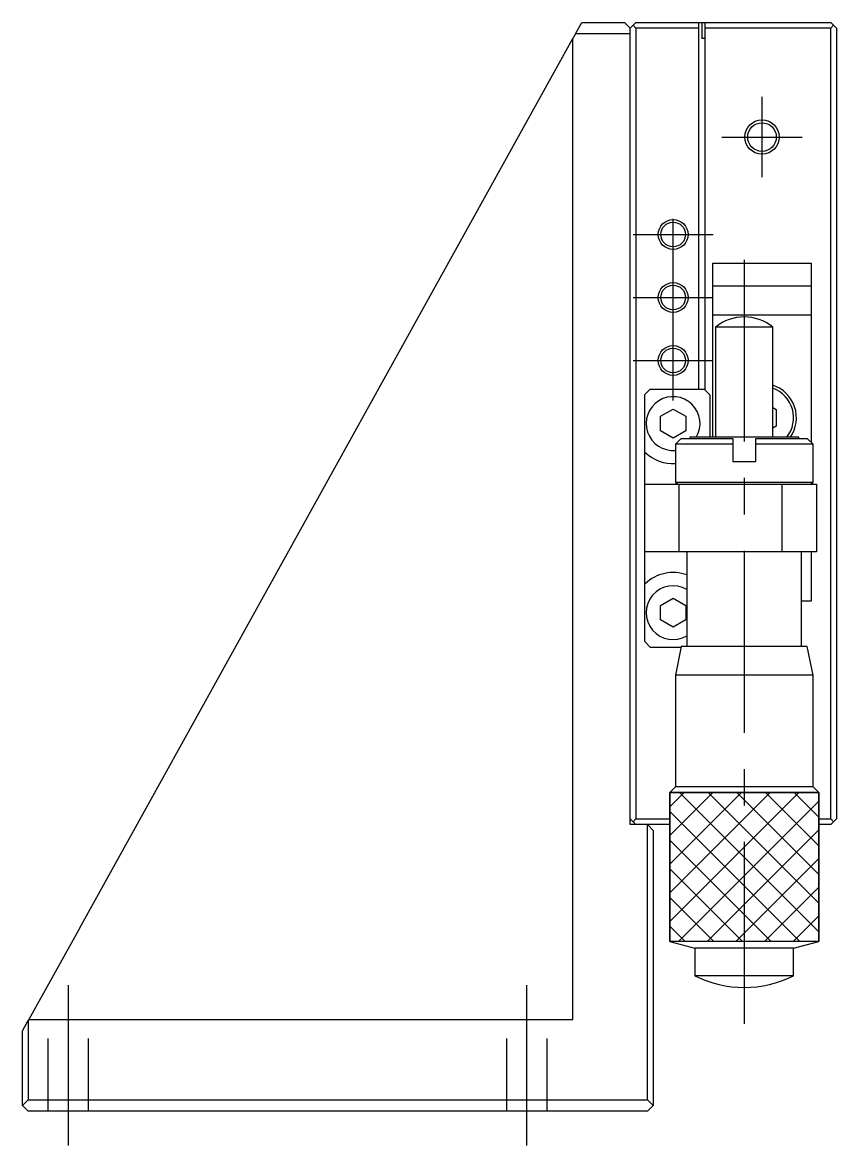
# Model space of a CAD drawing. Extents: x 0 to 388, y -8 to 269.
# Drawn here: x 0 to 71, y 88.9 to 186.9 of the extents above; entities that cross this region are included whole.
import ezdxf

# ---------------------------------------------------------------- set-up
doc = ezdxf.new("R2010")
doc.units = 0
doc.header["$LTSCALE"] = 0.5
doc.linetypes.add('CENTER', pattern=[50.8, 31.75, -6.35, 6.35, -6.35])
doc.linetypes.add('DASHED', pattern=[19.05, 12.7, -6.35])
for name, color, linetype in [('MSM_CENTER', 1, 'CENTER'), ('MSM_CONTINUOUS', 7, 'CONTINUOUS'), ('MSM_DASHED', 4, 'DASHED'), ('MSM_NARROW', 5, 'CONTINUOUS')]:
    doc.layers.add(name, color=color, linetype=linetype)

msp = doc.modelspace()

# ---------------------------------------------------------------- linework, layer by layer
at = {"layer": 'MSM_CENTER'}
for p, q in [((64.5, 173.405071), (64.5, 180.405071)), ((61, 176.905071), (68, 176.905071)), ((56.75, 153.905071), (56.75, 171.905071)), ((53.25, 168.405071), (60.25, 168.405071)), ((62.95, 166.205063), (62.95, 97.705064)), ((53.25, 162.905071), (60.25, 162.905071)), ((53.25, 157.405071), (60.25, 157.405071)), ((4, 88.905071), (4, 102.905071)), ((44, 88.905071), (44, 102.905071))]:
    msp.add_line(p, q, dxfattribs=at)
at = {"layer": 'MSM_CONTINUOUS'}
for p, q in [((48.224887, 185.905071), (48.779197, 186.905071)), ((48.779197, 186.905071), (52.5, 186.905071)), ((53, 186.405071), (52.5, 186.905071)), ((53, 186.405071), (53.5, 186.905071)), ((53, 116.905071), (53, 186.405071)), ((53.5, 186.405071), (53.25, 186.655071)), ((53.5, 186.905071), (70.5, 186.905071)), ((59, 186.405071), (53.5, 186.405071)), ((53.5, 186.405071), (53.5, 117.405071)), ((59, 154.905071), (59, 186.905071)), ((59.25, 186.905071), (59.25, 185.505071)), ((59.5, 186.905071), (59.5, 154.855071)), ((70.5, 186.405071), (59.5, 186.405071)), ((70.5, 186.905071), (71, 186.405071)), ((70.75, 186.655071), (70.5, 186.405071)), ((70.5, 117.405071), (70.5, 186.405071)), ((71, 186.405071), (71, 117.405071)), ((4.988781, 107.905071), (48, 185.499363)), ((48.224887, 185.905071), (48, 185.499363)), ((48, 99.905071), (48, 185.499363)), ((53, 185.905071), (48.224887, 185.905071)), ((59.5, 185.505071), (59.25, 185.505071)), ((60.2, 165.905071), (68.8, 165.905071)), ((60.2, 150.705071), (60.2, 165.905071)), ((68.8, 165.905071), (68.8, 150.255071)), ((68.8, 163.905071), (60.2, 163.905071)), ((60.2, 161.405071), (68.8, 161.405071)), ((65.449996, 160.327562), (60.450004, 160.327562)), ((60.450004, 160.327562), (60.450004, 150.705071)), ((65.449996, 150.705068), (65.449996, 160.327562)), ((54.75, 154.905071), (54.25, 154.405071)), ((54.75, 154.905071), (59.45, 154.905071)), ((59.95, 154.405071), (59.45, 154.905071)), ((54.25, 154.405071), (54.25, 132.905071)), ((59.95, 154.405071), (59.95, 150.705071)), ((55.65, 152.540156), (56.75, 153.175241)), ((56.75, 153.175241), (57.85, 152.540156)), ((65.449996, 153.299966), (65.75, 153.126758)), ((65.75, 153.126758), (65.75, 151.683383)), ((55.65, 151.269985), (55.65, 152.540156)), ((57.85, 152.540156), (57.85, 151.269985)), ((56.75, 150.6349), (55.65, 151.269985)), ((57.85, 151.269985), (56.75, 150.6349)), ((65.75, 151.683383), (65.449996, 151.510175)), ((57.45, 150.605071), (56.95, 150.105071)), ((61.95, 150.105071), (56.95, 150.105071)), ((56.95, 150.105071), (56.95, 146.805071)), ((57.45, 150.605071), (61.95, 150.605071)), ((67.7, 150.705071), (58.2, 150.705071)), ((58.2, 150.705071), (58.2, 150.605071)), ((61.95, 150.605071), (61.95, 148.605071)), ((63.95, 148.605071), (63.95, 150.605071)), ((63.95, 150.605071), (68.45, 150.605071)), ((68.95, 150.105071), (63.95, 150.105071)), ((67.7, 150.605071), (67.7, 150.705071)), ((68.95, 150.105071), (68.45, 150.605071)), ((68.95, 146.805071), (68.95, 150.105071)), ((54.319179, 149.386915), (54.25, 149.357543)), ((61.95, 148.605071), (63.95, 148.605071)), ((54.25, 146.605071), (69.25, 146.605071)), ((56.95, 146.805071), (68.95, 146.805071)), ((56.95, 146.805071), (57.15, 146.605071)), ((57.25, 146.605071), (57.25, 140.705071)), ((66.25, 140.705071), (66.25, 146.605071)), ((68.75, 146.605071), (68.95, 146.805071)), ((68.8, 146.655071), (68.8, 146.605071)), ((69.25, 146.605071), (69.25, 140.705071)), ((69.25, 140.705071), (54.25, 140.705071)), ((57.95, 140.705071), (57.95, 132.455071)), ((67.95, 132.455071), (67.95, 140.705071)), ((68.8, 140.705071), (68.8, 136.405071)), ((54.25, 137.952598), (54.319179, 137.923226)), ((55.65, 136.040156), (56.75, 136.675241)), ((56.75, 136.675241), (57.85, 136.040156)), ((68.8, 136.405071), (67.95, 136.405071)), ((55.65, 134.769985), (55.65, 136.040156)), ((57.85, 136.040156), (57.85, 134.769985)), ((56.75, 134.1349), (55.65, 134.769985)), ((57.85, 134.769985), (56.75, 134.1349)), ((54.25, 132.905071), (54.75, 132.405071)), ((54.75, 132.405071), (57.440003, 132.405071)), ((57.450003, 132.455071), (56.950004, 129.955072)), ((68.449997, 132.455071), (57.450003, 132.455071)), ((68.949996, 129.955072), (68.449997, 132.455071)), ((68.949996, 129.955072), (56.950004, 129.955072)), ((56.950004, 129.955072), (56.950004, 120.205067)), ((68.949996, 120.205067), (68.949996, 129.955072)), ((56.950004, 120.205067), (56.450001, 119.705065)), ((56.450001, 119.705065), (69.449999, 119.705065)), ((56.450001, 106.705064), (56.450001, 119.705065)), ((68.949996, 120.205067), (56.950004, 120.205067)), ((69.449999, 119.705065), (68.949996, 120.205067)), ((69.449999, 119.705065), (69.449999, 106.705064)), ((53.5, 116.905071), (53, 117.405071)), ((56.450001, 116.905071), (53, 116.905071)), ((53.25, 117.155071), (53.5, 117.405071)), ((53.5, 117.405071), (56.450001, 117.405071)), ((54.5, 92.905071), (54.5, 116.905071)), ((54.5, 116.905071), (55, 116.405071)), ((69.449999, 117.405071), (70.5, 117.405071)), ((70.5, 116.905071), (69.449999, 116.905071)), ((70.5, 117.405071), (70.75, 117.155071)), ((71, 117.405071), (70.5, 116.905071)), ((55, 116.405071), (55, 92.405071)), ((4.988781, 107.905071), (0.554309, 99.905071)), ((56.450001, 106.705064), (58.65, 106.115576)), ((69.449999, 106.705064), (56.450001, 106.705064)), ((67.25, 106.115576), (58.65, 106.115576)), ((58.65, 106.115576), (58.65, 103.705065)), ((67.25, 106.115576), (69.449999, 106.705064)), ((67.25, 103.705065), (67.25, 106.115576)), ((67.25, 103.705065), (58.65, 103.705065)), ((0, 98.905071), (0.5, 99.807094)), ((0.554309, 99.905071), (0.5, 99.807094)), ((0.5, 99.807094), (0.5, 92.905071)), ((0.554309, 99.905071), (48, 99.905071)), ((0, 92.405071), (0, 98.905071)), ((0.5, 92.905071), (0, 92.405071)), ((0, 92.405071), (0.5, 91.905071)), ((0.5, 92.905071), (54.5, 92.905071)), ((55, 92.405071), (54.5, 92.905071)), ((54.5, 91.905071), (55, 92.405071)), ((54.5, 91.905071), (0.5, 91.905071))]:
    msp.add_line(p, q, dxfattribs=at)
for centre, radius in [((64.5, 176.905071), 1.25), ((56.75, 168.405071), 1.075), ((56.75, 162.905071), 1.075), ((56.75, 157.405071), 1.075)]:
    msp.add_circle(centre, radius, dxfattribs=at)
for centre, radius, start, end in [((62.95, 157.205066), 3.999997, 51.317811, 128.682189), ((64.5, 152.405071), 3, 325.481892, 71.538622), ((64.5, 152.405071), 2.75, 321.816518, 69.79053903), ((56.75, 151.905071), 2.35, 329.293644, 274.8820996), ((56.75, 151.905071), 3.5, 226.010986, 273.275829), ((56.75, 135.405071), 3.5, 69.948957, 133.989014), ((56.75, 135.405071), 2.35, 59.293644, 300.706356), ((62.95, 112.450065), 9.745001, 243.816209, 296.183791)]:
    msp.add_arc(centre, radius, start, end, dxfattribs=at)
at = {"layer": 'MSM_DASHED'}
for p, q in [((2.25, 91.905071), (2.25, 99.905071)), ((5.75, 91.905071), (5.75, 99.905071)), ((42.25, 91.905071), (42.25, 99.905071)), ((45.75, 91.905071), (45.75, 99.905071))]:
    msp.add_line(p, q, dxfattribs=at)
at = {"layer": 'MSM_NARROW'}
for p, q in [((69.449999, 119.705065), (56.450001, 119.705065)), ((56.450001, 119.705065), (56.450001, 106.705064)), ((56.450001, 118.450001), (57.705065, 119.705065)), ((56.450001, 115.950001), (60.205065, 119.705065)), ((56.450001, 113.450001), (62.705065, 119.705065)), ((56.450001, 110.950001), (65.205065, 119.705065)), ((56.450001, 108.450001), (67.705065, 119.705065)), ((57.294935, 119.705065), (69.449999, 107.550001)), ((59.794935, 119.705065), (69.449999, 110.050001)), ((62.294935, 119.705065), (69.449999, 112.550001)), ((64.794935, 119.705065), (69.449999, 115.050001)), ((67.294935, 119.705065), (69.449999, 117.550001)), ((69.449999, 106.705064), (69.449999, 119.705065)), ((57.205064, 106.705064), (69.449999, 118.949999)), ((56.450001, 118.049999), (67.794936, 106.705064)), ((59.705064, 106.705064), (69.449999, 116.449999)), ((56.450001, 115.549999), (65.294936, 106.705064)), ((62.205064, 106.705064), (69.449999, 113.949999)), ((56.450001, 113.049999), (62.794936, 106.705064)), ((64.705064, 106.705064), (69.449999, 111.449999)), ((56.450001, 110.549999), (60.294936, 106.705064)), ((67.205064, 106.705064), (69.449999, 108.949999)), ((56.450001, 108.049999), (57.794936, 106.705064)), ((69.449999, 106.705064), (56.450001, 106.705064))]:
    msp.add_line(p, q, dxfattribs=at)
for centre, radius in [((64.5, 176.905071), 1.5), ((56.75, 168.405071), 1.3), ((56.75, 162.905071), 1.3), ((56.75, 157.405071), 1.3)]:
    msp.add_circle(centre, radius, dxfattribs=at)

doc.saveas('drawing.dxf')
